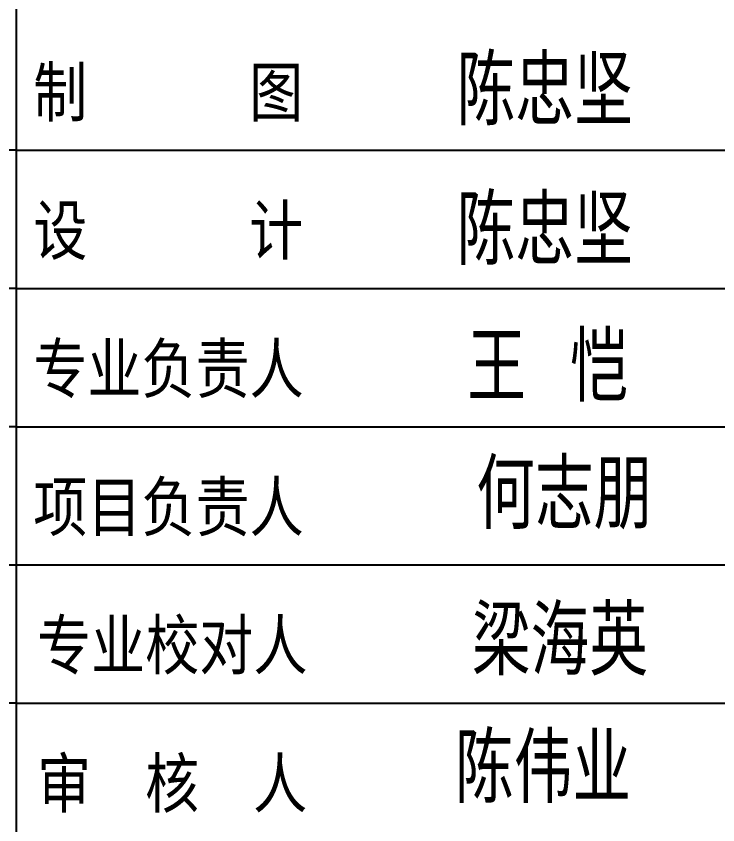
# Model space of a CAD drawing. Extents: x -1041549 to 749950, y -354245 to 17554.
# Drawn here: x -898533 to -893453, y -135900 to -130050 of the extents above; entities that cross this region are included whole.
import ezdxf
from ezdxf.enums import TextEntityAlignment as Align

# ---------------------------------------------------------------- set-up
doc = ezdxf.new("R2010")
doc.units = 0
doc.header["$LTSCALE"] = 1000
doc.header["$MEASUREMENT"] = 0
doc.layers.add('13', color=13, linetype='Continuous')
doc.layers.add('14', color=1, linetype='Continuous')
doc.styles.add('_HZTXT', font='gs_txt.shx', dxfattribs={"width": 0.8, "bigfont": 'HZTXT.shx'})
doc.styles.add('宋体', font='')
doc.styles.get('宋体').set_extended_font_data('宋体')

# ---------------------------------------------------------------- blocks, each defined once
blk = doc.blocks.new('TUQ')
at = {"layer": '14'}
for p, q in [((-9300, 40000), (-9300, 0)), ((-9300, 10320), (0, 10320)), ((-9300, 9320), (0, 9320)), ((-9300, 8320), (0, 8320)), ((-9300, 7320), (0, 7320)), ((-9300, 6320), (0, 6320))]:
    blk.add_line(p, q, dxfattribs=at)
at = {"layer": '13', "color": 7, "style": '_HZTXT', "width": 0.85}
for s, p in [('陈忠坚', (-6110.8, 10499.6)), ('陈忠坚', (-6110.8, 9489.5)), ('何志朋', (-5969.1, 7579.8)), ('梁海英', (-6000.5, 6520.9)), ('陈伟业', (-6123.1, 5597.6))]:
    blk.add_text(s, height=500, dxfattribs=at).set_placement(p)
blk.add_text('王  恺', height=500, dxfattribs=at).set_placement((-5450.9, 8776.2), align=Align.MIDDLE)
at = {"layer": '14', "style": '宋体', "width": 0.82}
for s, p in [('制      图', (-9176.1, 10565.7)), ('设      计', (-9176.1, 9565.7)), ('专业负责人', (-9176.1, 8565.7)), ('项目负责人', (-9176.1, 7565.7)), ('专业校对人', (-9148.6, 6565.7, -24844.8)), ('审  核  人', (-9148.6, 5565.7, -24844.8))]:
    blk.add_text(s, height=350, dxfattribs=at).set_placement(p)

msp = doc.modelspace()

# ---------------------------------------------------------------- linework, layer by layer
at = {"layer": '13', "color": 7}
for p, q in [((-898533.1, -131020.6), (-912983.1, -131020.3)), ((-898533.1, -132020.6), (-912983.1, -132020.4)), ((-898533.1, -133020.6), (-912983.1, -133020.4)), ((-898533.1, -134020.7), (-912983.1, -134020.4)), ((-898533.1, -135020.6), (-912983.1, -135020.4))]:
    msp.add_line(p, q, dxfattribs=at)

# ---------------------------------------------------------------- block references
at = {"layer": '14'}
msp.add_blockref('TUQ', (-889233.1, -141340.5), dxfattribs=at)

doc.saveas('drawing.dxf')
